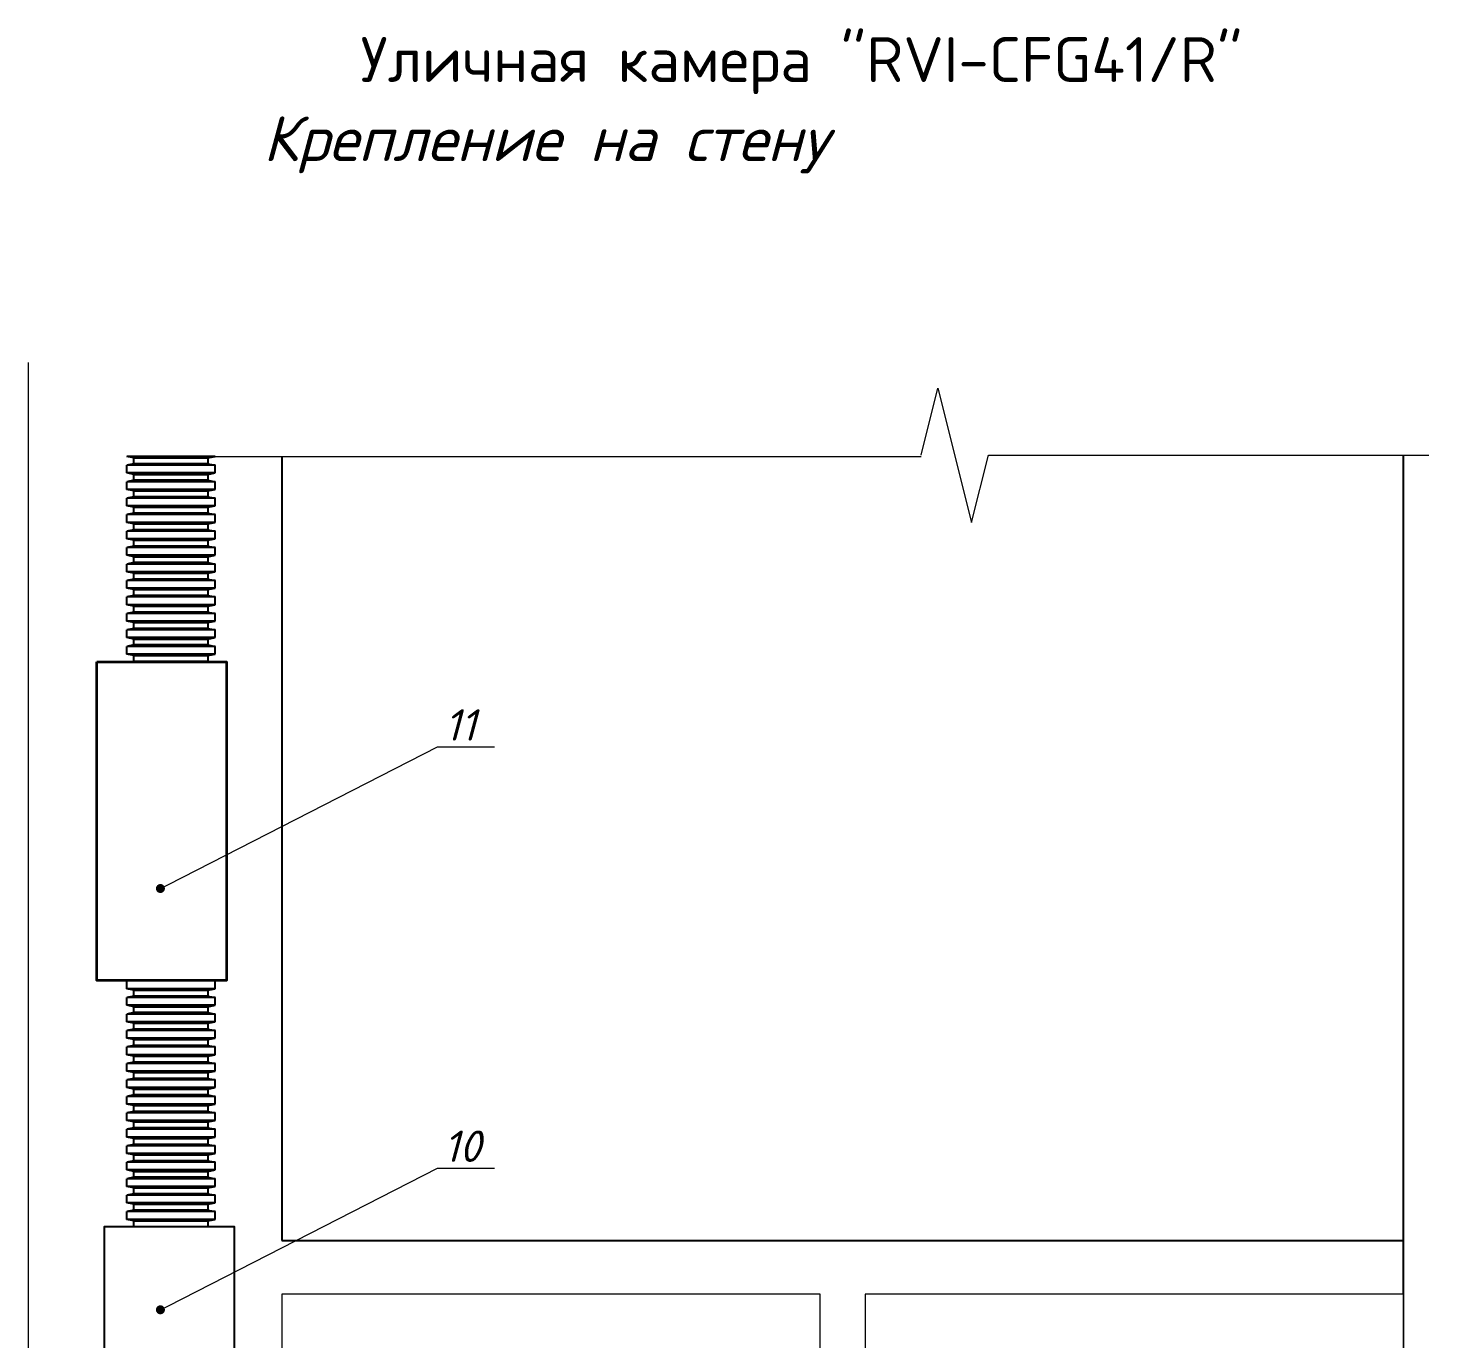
# Model space of a CAD drawing. Header units: millimetres. Extents: x -25459 to 1045457, y -66278 to 462905.
# Drawn here: x 821911 to 837714, y 19969 to 34567 of the extents above; entities that cross this region are included whole.
import ezdxf
from ezdxf import colors
from ezdxf.entities.mleader import LeaderData, LeaderLine
from ezdxf.math import Vec2, Vec3

# ---------------------------------------------------------------- set-up
doc = ezdxf.new("R2010")
doc.units = ezdxf.units.MM
doc.linetypes.add('K5LT_BASIC', pattern=[0])
doc.linetypes.add('K5LT_THIN_INCLUDED_TO_HATCHING', pattern=[0])
doc.styles.add('ISOCPEUR', font='isocpeui.ttf', dxfattribs={"height": 250})
doc.styles.add('KOSTY_STYLE', font='isocpeur.ttf')

# ---------------------------------------------------------------- blocks, each defined once
blk = doc.blocks.new('кирпичная стена')
at = {"linetype": 'K5LT_THIN_INCLUDED_TO_HATCHING', "lineweight": 9}
for p, q in [((233.75, 396.09), (226.25, 366.09)), ((237.5, 381.09), (233.75, 396.09)), ((222.5, 381.09), (124.37, 381.09)), ((226.25, 366.09), (222.5, 381.09)), ((405, 380.84), (237.5, 380.84)), ((233.75, -116.23), (226.25, -146.23)), ((237.5, -131.23), (233.75, -116.23)), ((222.5, -131.23), (120.39, -131.23)), ((226.25, -146.23), (222.5, -131.23)), ((405, -131.23), (237.5, -131.23))]:
    blk.add_line(p, q, dxfattribs=at)
blk.add_line((130, 194.16), (130, 381.09))
at = {"linetype": 'K5LT_BASIC'}
for p, q in [((380, 380.84), (380, 206.16)), ((130, 206.16), (130, 263.87)), ((130, 206.16), (130, 263.87)), ((380, 206.16), (130, 206.16))]:
    blk.add_line(p, q, dxfattribs=at)
at = {"linetype": 'K5LT_BASIC', "lineweight": 18}
for p, q in [((130, 309.24), (130, -7.84)), ((130, 209.24), (130, 297.24)), ((130, 95.24), (130, 263.87)), ((130, 95.24), (130, 263.87)), ((130, 107.24), (130, 195.24)), ((130, 106.16), (130, 194.16)), ((130, 194.16), (250, 194.16)), ((250, 194.16), (250, 106.16)), ((260, 106.16), (260, 194.16)), ((260, 194.16), (380, 194.16)), ((380, 194.16), (380, 106.16)), ((380, -131.23), (380, 145.24)), ((250, 106.16), (130, 106.16)), ((380, 106.16), (260, 106.16)), ((130, 7.24), (130, 95.24)), ((130, 95.24), (380, 95.24)), ((130, 78.08), (130, 95.24)), ((380, 95.24), (380, 7.24)), ((130, 6.16), (130, 94.16)), ((130, 7.24), (130, 15.43)), ((130, -6.76), (130, 7.24)), ((130, -6.76), (130, 7.24)), ((380, 7.24), (130, 7.24)), ((130, -131.23), (130, -4.76)), ((130, -4.76), (250, -4.76)), ((250, -4.76), (250, -92.76)), ((260, -92.76), (260, -4.76)), ((260, -4.76), (380, -4.76)), ((380, -4.76), (380, -92.76)), ((250, -92.76), (130, -92.76)), ((380, -92.76), (260, -92.76)), ((130, -131.23), (130, -104.76)), ((130, -104.76), (380, -104.76))]:
    blk.add_line(p, q, dxfattribs=at)
at = {"lineweight": 35, "ltscale": 100}
blk.add_lwpolyline([(421.17, 335.04), (392.32, 335.04), (392.32, 264.1), (421.17, 264.1)], close=True, dxfattribs=at)
blk = doc.blocks.new('_DOT')
at = {"color": 0, "linetype": 'ByBlock', "lineweight": -2}
blk.add_line((-0.5, 0), (-1, 0), dxfattribs=at)
at = {"color": 0, "linetype": 'ByBlock', "const_width": 0.5}
blk.add_lwpolyline([(-0.25, 0, 1), (0.25, 0, 1)], format="xyb", close=True, dxfattribs=at)

msp = doc.modelspace()

# ---------------------------------------------------------------- linework, layer by layer
at = {"linetype": 'K5LT_THIN_INCLUDED_TO_HATCHING', "lineweight": 9}
msp.add_line((821910.628, 6864.622), (821910.628, 30842.838), dxfattribs=at)
for p, q in [((823087.408, 29781.202), (823006.931, 29797.105)), ((823991.931, 29797.105), (823006.931, 29797.105)), ((823087.408, 29715.224), (823006.931, 29699.321)), ((823911.453, 29781.202), (823991.931, 29797.105)), ((823911.453, 29715.224), (823991.931, 29699.321)), ((823006.931, 29613.661), (823006.931, 29699.321)), ((823991.931, 29699.321), (823006.931, 29699.321)), ((823087.408, 29597.758), (823006.931, 29613.661)), ((823991.931, 29613.661), (823006.931, 29613.661)), ((823911.453, 29597.758), (823991.931, 29613.661)), ((823991.931, 29613.661), (823991.931, 29699.321)), ((823087.408, 29531.779), (823006.931, 29515.876)), ((823006.931, 29430.216), (823006.931, 29515.876)), ((823991.931, 29515.876), (823006.931, 29515.876)), ((823087.408, 29414.313), (823006.931, 29430.216)), ((823991.931, 29430.216), (823006.931, 29430.216)), ((823911.453, 29531.779), (823991.931, 29515.876)), ((823911.453, 29414.313), (823991.931, 29430.216)), ((823991.931, 29430.216), (823991.931, 29515.876)), ((823087.408, 29348.334), (823006.931, 29332.431)), ((823006.931, 29246.771), (823006.931, 29332.431)), ((823991.931, 29332.431), (823006.931, 29332.431)), ((823087.408, 29230.868), (823006.931, 29246.771)), ((823991.931, 29246.771), (823006.931, 29246.771)), ((823911.453, 29348.334), (823991.931, 29332.431)), ((823911.453, 29230.868), (823991.931, 29246.771)), ((823991.931, 29246.771), (823991.931, 29332.431)), ((823087.408, 29164.89), (823006.931, 29148.987)), ((823006.931, 29063.327), (823006.931, 29148.987)), ((823991.931, 29148.987), (823006.931, 29148.987)), ((823911.453, 29164.89), (823991.931, 29148.987)), ((823991.931, 29063.327), (823991.931, 29148.987)), ((823087.408, 29047.424), (823006.931, 29063.327)), ((823991.931, 29063.327), (823006.931, 29063.327)), ((823087.408, 28981.445), (823006.931, 28965.542)), ((823006.931, 28879.882), (823006.931, 28965.542)), ((823991.931, 28965.542), (823006.931, 28965.542)), ((823911.453, 29047.424), (823991.931, 29063.327)), ((823911.453, 28981.445), (823991.931, 28965.542)), ((823991.931, 28879.882), (823991.931, 28965.542)), ((823087.408, 28863.979), (823006.931, 28879.882)), ((823991.931, 28879.882), (823006.931, 28879.882)), ((823087.408, 28798.001), (823006.931, 28782.098)), ((823006.931, 28696.437), (823006.931, 28782.098)), ((823991.931, 28782.098), (823006.931, 28782.098)), ((823911.453, 28863.979), (823991.931, 28879.882)), ((823911.453, 28798.001), (823991.931, 28782.098)), ((823991.931, 28696.437), (823991.931, 28782.098)), ((823087.408, 28680.534), (823006.931, 28696.437)), ((823991.931, 28696.437), (823006.931, 28696.437)), ((823087.408, 28614.556), (823006.931, 28598.653)), ((823911.453, 28680.534), (823991.931, 28696.437)), ((823911.453, 28614.556), (823991.931, 28598.653)), ((823006.931, 28512.993), (823006.931, 28598.653)), ((823991.931, 28598.653), (823006.931, 28598.653)), ((823087.408, 28497.09), (823006.931, 28512.993)), ((823991.931, 28512.993), (823006.931, 28512.993)), ((823911.453, 28497.09), (823991.931, 28512.993)), ((823991.931, 28512.993), (823991.931, 28598.653)), ((823087.408, 28431.111), (823006.931, 28415.208)), ((823006.931, 28329.548), (823006.931, 28415.208)), ((823991.931, 28415.208), (823006.931, 28415.208)), ((823087.408, 28313.645), (823006.931, 28329.548)), ((823991.931, 28329.548), (823006.931, 28329.548)), ((823911.453, 28431.111), (823991.931, 28415.208)), ((823911.453, 28313.645), (823991.931, 28329.548)), ((823991.931, 28329.548), (823991.931, 28415.208)), ((823087.408, 28247.667), (823006.931, 28231.764)), ((823006.931, 28146.104), (823006.931, 28231.764)), ((823991.931, 28231.764), (823006.931, 28231.764)), ((823087.408, 28130.201), (823006.931, 28146.104)), ((823991.931, 28146.104), (823006.931, 28146.104)), ((823911.453, 28247.667), (823991.931, 28231.764)), ((823911.453, 28130.201), (823991.931, 28146.104)), ((823991.931, 28146.104), (823991.931, 28231.764)), ((823087.408, 28064.222), (823006.931, 28048.319)), ((823006.931, 27962.659), (823006.931, 28048.319)), ((823991.931, 28048.319), (823006.931, 28048.319)), ((823911.453, 28064.222), (823991.931, 28048.319)), ((823991.931, 27962.659), (823991.931, 28048.319)), ((823087.408, 27946.756), (823006.931, 27962.659)), ((823991.931, 27962.659), (823006.931, 27962.659)), ((823087.408, 27880.777), (823006.931, 27864.875)), ((823006.931, 27779.214), (823006.931, 27864.875)), ((823991.931, 27864.875), (823006.931, 27864.875)), ((823911.453, 27946.756), (823991.931, 27962.659)), ((823911.453, 27880.777), (823991.931, 27864.875)), ((823991.931, 27779.214), (823991.931, 27864.875)), ((823087.408, 27763.311), (823006.931, 27779.214)), ((823991.931, 27779.214), (823006.931, 27779.214)), ((823087.408, 27697.333), (823006.931, 27681.43)), ((823006.931, 27595.77), (823006.931, 27681.43)), ((823991.931, 27681.43), (823006.931, 27681.43)), ((823911.453, 27763.311), (823991.931, 27779.214)), ((823911.453, 27697.333), (823991.931, 27681.43)), ((823991.931, 27595.77), (823991.931, 27681.43)), ((823087.408, 27579.867), (823006.931, 27595.77)), ((823991.931, 27595.77), (823006.931, 27595.77)), ((823911.453, 27579.867), (823991.931, 27595.77)), ((823006.931, 23866.42), (823006.931, 23952.08)), ((823087.408, 23850.517), (823006.931, 23866.42)), ((823991.931, 23866.42), (823006.931, 23866.42)), ((823911.453, 23850.517), (823991.931, 23866.42)), ((823991.931, 23866.42), (823991.931, 23952.08)), ((823087.408, 23784.538), (823006.931, 23768.636)), ((823006.931, 23682.975), (823006.931, 23768.636)), ((823991.931, 23768.636), (823006.931, 23768.636)), ((823911.453, 23784.538), (823991.931, 23768.636)), ((823991.931, 23682.975), (823991.931, 23768.636)), ((823087.408, 23667.072), (823006.931, 23682.975)), ((823991.931, 23682.975), (823006.931, 23682.975)), ((823087.408, 23601.094), (823006.931, 23585.191)), ((823006.931, 23499.531), (823006.931, 23585.191)), ((823991.931, 23585.191), (823006.931, 23585.191)), ((823911.453, 23667.072), (823991.931, 23682.975)), ((823911.453, 23601.094), (823991.931, 23585.191)), ((823991.931, 23499.531), (823991.931, 23585.191)), ((823087.408, 23483.628), (823006.931, 23499.531)), ((823991.931, 23499.531), (823006.931, 23499.531)), ((823087.408, 23417.649), (823006.931, 23401.746)), ((823006.931, 23316.086), (823006.931, 23401.746)), ((823991.931, 23401.746), (823006.931, 23401.746)), ((823911.453, 23483.628), (823991.931, 23499.531)), ((823911.453, 23417.649), (823991.931, 23401.746)), ((823991.931, 23316.086), (823991.931, 23401.746)), ((823087.408, 23300.183), (823006.931, 23316.086)), ((823991.931, 23316.086), (823006.931, 23316.086)), ((823087.408, 23234.205), (823006.931, 23218.302)), ((823911.453, 23300.183), (823991.931, 23316.086)), ((823911.453, 23234.205), (823991.931, 23218.302)), ((823006.931, 23132.641), (823006.931, 23218.302)), ((823991.931, 23218.302), (823006.931, 23218.302)), ((823087.408, 23116.739), (823006.931, 23132.641)), ((823991.931, 23132.641), (823006.931, 23132.641)), ((823911.453, 23116.739), (823991.931, 23132.641)), ((823991.931, 23132.641), (823991.931, 23218.302)), ((823087.408, 23050.76), (823006.931, 23034.857)), ((823006.931, 22949.197), (823006.931, 23034.857)), ((823991.931, 23034.857), (823006.931, 23034.857)), ((823087.408, 22933.294), (823006.931, 22949.197)), ((823991.931, 22949.197), (823006.931, 22949.197)), ((823911.453, 23050.76), (823991.931, 23034.857)), ((823911.453, 22933.294), (823991.931, 22949.197)), ((823991.931, 22949.197), (823991.931, 23034.857)), ((823087.408, 22867.315), (823006.931, 22851.412)), ((823006.931, 22765.752), (823006.931, 22851.412)), ((823991.931, 22851.412), (823006.931, 22851.412)), ((823087.408, 22749.849), (823006.931, 22765.752)), ((823991.931, 22765.752), (823006.931, 22765.752)), ((823911.453, 22867.315), (823991.931, 22851.412)), ((823911.453, 22749.849), (823991.931, 22765.752)), ((823991.931, 22765.752), (823991.931, 22851.412)), ((823087.408, 22683.871), (823006.931, 22667.968)), ((823006.931, 22582.308), (823006.931, 22667.968)), ((823991.931, 22667.968), (823006.931, 22667.968)), ((823911.453, 22683.871), (823991.931, 22667.968)), ((823991.931, 22582.308), (823991.931, 22667.968)), ((823087.408, 22566.405), (823006.931, 22582.308)), ((823991.931, 22582.308), (823006.931, 22582.308)), ((823087.408, 22500.426), (823006.931, 22484.523)), ((823006.931, 22398.863), (823006.931, 22484.523)), ((823991.931, 22484.523), (823006.931, 22484.523)), ((823911.453, 22566.405), (823991.931, 22582.308)), ((823911.453, 22500.426), (823991.931, 22484.523)), ((823991.931, 22398.863), (823991.931, 22484.523)), ((823087.408, 22382.96), (823006.931, 22398.863)), ((823991.931, 22398.863), (823006.931, 22398.863)), ((823087.408, 22316.982), (823006.931, 22301.079)), ((823006.931, 22215.418), (823006.931, 22301.079)), ((823991.931, 22301.079), (823006.931, 22301.079)), ((823911.453, 22382.96), (823991.931, 22398.863)), ((823911.453, 22316.982), (823991.931, 22301.079)), ((823991.931, 22215.418), (823991.931, 22301.079)), ((823087.408, 22199.515), (823006.931, 22215.418)), ((823991.931, 22215.418), (823006.931, 22215.418)), ((823087.408, 22133.537), (823006.931, 22117.634)), ((823911.453, 22199.515), (823991.931, 22215.418)), ((823911.453, 22133.537), (823991.931, 22117.634)), ((823006.931, 22031.974), (823006.931, 22117.634)), ((823991.931, 22117.634), (823006.931, 22117.634)), ((823087.408, 22016.071), (823006.931, 22031.974)), ((823991.931, 22031.974), (823006.931, 22031.974)), ((823911.453, 22016.071), (823991.931, 22031.974)), ((823991.931, 22031.974), (823991.931, 22117.634)), ((823087.408, 21950.092), (823006.931, 21934.189)), ((823006.931, 21848.529), (823006.931, 21934.189)), ((823991.931, 21934.189), (823006.931, 21934.189)), ((823087.408, 21832.626), (823006.931, 21848.529)), ((823991.931, 21848.529), (823006.931, 21848.529)), ((823911.453, 21950.092), (823991.931, 21934.189)), ((823911.453, 21832.626), (823991.931, 21848.529)), ((823991.931, 21848.529), (823991.931, 21934.189)), ((823087.408, 21766.648), (823006.931, 21750.745)), ((823006.931, 21665.085), (823006.931, 21750.745)), ((823991.931, 21750.745), (823006.931, 21750.745)), ((823087.408, 21649.182), (823006.931, 21665.085)), ((823991.931, 21665.085), (823006.931, 21665.085)), ((823911.453, 21766.648), (823991.931, 21750.745)), ((823911.453, 21649.182), (823991.931, 21665.085)), ((823991.931, 21665.085), (823991.931, 21750.745)), ((823087.408, 21583.203), (823006.931, 21567.3)), ((823006.931, 21481.64), (823006.931, 21567.3)), ((823991.931, 21567.3), (823006.931, 21567.3)), ((823911.453, 21583.203), (823991.931, 21567.3)), ((823991.931, 21481.64), (823991.931, 21567.3)), ((823087.408, 21465.737), (823006.931, 21481.64)), ((823991.931, 21481.64), (823006.931, 21481.64)), ((823087.408, 21399.758), (823006.931, 21383.855)), ((823006.931, 21298.195), (823006.931, 21383.855)), ((823991.931, 21383.855), (823006.931, 21383.855)), ((823911.453, 21465.737), (823991.931, 21481.64)), ((823911.453, 21399.758), (823991.931, 21383.855)), ((823991.931, 21298.195), (823991.931, 21383.855)), ((823087.408, 21282.292), (823006.931, 21298.195)), ((823991.931, 21298.195), (823006.931, 21298.195)), ((823911.453, 21282.292), (823991.931, 21298.195))]:
    msp.add_line(p, q)
for points in [[(823911.453, 29781.202), (823911.453, 29715.224), (823087.408, 29715.224), (823087.408, 29781.202)], [(823911.453, 29597.758), (823911.453, 29531.779), (823087.408, 29531.779), (823087.408, 29597.758)], [(823911.453, 29414.313), (823911.453, 29348.334), (823087.408, 29348.334), (823087.408, 29414.313)], [(823911.453, 29230.868), (823911.453, 29164.89), (823087.408, 29164.89), (823087.408, 29230.868)], [(823911.453, 29047.424), (823911.453, 28981.445), (823087.408, 28981.445), (823087.408, 29047.424)], [(823911.453, 28863.979), (823911.453, 28798.001), (823087.408, 28798.001), (823087.408, 28863.979)], [(823911.453, 28680.534), (823911.453, 28614.556), (823087.408, 28614.556), (823087.408, 28680.534)], [(823911.453, 28497.09), (823911.453, 28431.111), (823087.408, 28431.111), (823087.408, 28497.09)], [(823911.453, 28313.645), (823911.453, 28247.667), (823087.408, 28247.667), (823087.408, 28313.645)], [(823911.453, 28130.201), (823911.453, 28064.222), (823087.408, 28064.222), (823087.408, 28130.201)], [(823911.453, 27946.756), (823911.453, 27880.777), (823087.408, 27880.777), (823087.408, 27946.756)], [(823911.453, 27763.311), (823911.453, 27697.333), (823087.408, 27697.333), (823087.408, 27763.311)], [(823911.453, 27579.867), (823911.453, 27513.888), (823087.408, 27513.888), (823087.408, 27579.867)], [(823911.453, 23850.517), (823911.453, 23784.538), (823087.408, 23784.538), (823087.408, 23850.517)], [(823911.453, 23667.072), (823911.453, 23601.094), (823087.408, 23601.094), (823087.408, 23667.072)], [(823911.453, 23483.628), (823911.453, 23417.649), (823087.408, 23417.649), (823087.408, 23483.628)], [(823911.453, 23300.183), (823911.453, 23234.205), (823087.408, 23234.205), (823087.408, 23300.183)], [(823911.453, 23116.739), (823911.453, 23050.76), (823087.408, 23050.76), (823087.408, 23116.739)], [(823911.453, 22933.294), (823911.453, 22867.315), (823087.408, 22867.315), (823087.408, 22933.294)], [(823911.453, 22749.849), (823911.453, 22683.871), (823087.408, 22683.871), (823087.408, 22749.849)], [(823911.453, 22566.405), (823911.453, 22500.426), (823087.408, 22500.426), (823087.408, 22566.405)], [(823911.453, 22382.96), (823911.453, 22316.982), (823087.408, 22316.982), (823087.408, 22382.96)], [(823911.453, 22199.515), (823911.453, 22133.537), (823087.408, 22133.537), (823087.408, 22199.515)], [(823911.453, 22016.071), (823911.453, 21950.092), (823087.408, 21950.092), (823087.408, 22016.071)], [(823911.453, 21832.626), (823911.453, 21766.648), (823087.408, 21766.648), (823087.408, 21832.626)], [(823911.453, 21649.182), (823911.453, 21583.203), (823087.408, 21583.203), (823087.408, 21649.182)], [(823911.453, 21465.737), (823911.453, 21399.758), (823087.408, 21399.758), (823087.408, 21465.737)], [(822753.544, 19176.187), (824207.325, 19176.187), (824207.325, 21216.314), (822753.544, 21216.314)]]:
    msp.add_lwpolyline(points, close=True)
msp.add_lwpolyline([(823087.408, 21216.314), (823087.408, 21282.292), (823911.453, 21282.292), (823911.453, 21216.314)])

# ---------------------------------------------------------------- block references
at = {"xscale": -50, "yscale": 50, "zscale": 50}
msp.add_blockref('кирпичная стена', (843733.555, 10755.519), dxfattribs=at)

# ---------------------------------------------------------------- texts
at = {"char_height": 500, "attachment_point": 5, "bg_fill": 3, "box_fill_scale": 1, "bg_fill_color": 256, "bg_fill_transparency": 0}
for s, insert, width, style in [('\\pxql;Уличная камера "RVI-CFG41/R"', (830546.503, 34151.344), 9869.68225, 'KOSTY_STYLE'), ('\\pxi-10.4;Крепление на стену', (830271.021, 33270.109), 7533.96047, 'ISOCPEUR')]:
    msp.add_mtext(s, dxfattribs=dict(at, insert=insert, width=width, style=style))

# ---------------------------------------------------------------- leaders
at = {"lineweight": 25}
ml = msp.add_multileader_mtext('Standard', dxfattribs=at)
ml.set_content('11', color=256, style='ISOCPEUR')
ml.set_leader_properties(lineweight=13)
ml.set_arrow_properties(name='DOT')
ml.build(insert=Vec2(0, 0))
ml.multileader.update_dxf_attribs({"has_dogleg": 0, "text_left_attachment_type": 6, "text_right_attachment_type": 6, "dogleg_length": 1, "arrow_head_size": 100})
ctx = ml.context
ctx.base_point, ctx.char_height, ctx.arrow_head_size, ctx.landing_gap_size, ctx.plane_origin = Vec3(826469.165, 26561.216), 350, 100, 100, Vec3(821280.974, 32991.049)
ctx.left_attachment, ctx.right_attachment, ctx.text_align_type = 6, 6, 1
notes = []
notes.append((ctx, [(0, (1, 1, 0), (826369.165, 26561.216), (1, 0), 100, [(0, [(823382.165, 24983.901)], 0, [])])]))
ctx.mtext.insert, ctx.mtext.alignment, ctx.mtext.flow_direction = Vec3(826723.218, 26981.216), 2, 5
ml = msp.add_multileader_mtext('Standard', dxfattribs=at)
ml.set_content('10', color=256, style='ISOCPEUR')
ml.set_leader_properties(lineweight=13)
ml.set_arrow_properties(name='DOT')
ml.build(insert=Vec2(0, 0))
ml.multileader.update_dxf_attribs({"has_dogleg": 0, "text_left_attachment_type": 6, "text_right_attachment_type": 6, "dogleg_length": 1, "arrow_head_size": 100})
ctx = ml.context
ctx.base_point, ctx.char_height, ctx.arrow_head_size, ctx.landing_gap_size, ctx.plane_origin = Vec3(826469.165, 21867.883), 350, 100, 100, Vec3(821280.974, 28297.716)
ctx.left_attachment, ctx.right_attachment, ctx.text_align_type = 6, 6, 1
notes.append((ctx, [(0, (1, 1, 0), (826369.165, 21867.883), (1, 0), 100, [(0, [(823382.165, 20290.568)], 0, [])])]))
ctx.mtext.insert, ctx.mtext.alignment, ctx.mtext.flow_direction = Vec3(826744.165, 22287.883), 2, 5
for ctx, leaders in notes:
    for number, flags, end, landing, length, lines in leaders:
        leader = LeaderData()
        leader.index, (leader.has_last_leader_line, leader.has_dogleg_vector, leader.attachment_direction) = number, flags
        leader.last_leader_point, leader.dogleg_vector, leader.dogleg_length = Vec3(end), Vec3(landing), length
        for number, points, colour, breaks in lines:
            line = LeaderLine()
            line.index, line.vertices, line.color, line.breaks = number, Vec3.list(points), colors.encode_raw_color(colour), breaks
            leader.lines.append(line)
        ctx.leaders.append(leader)

doc.saveas('drawing.dxf')
